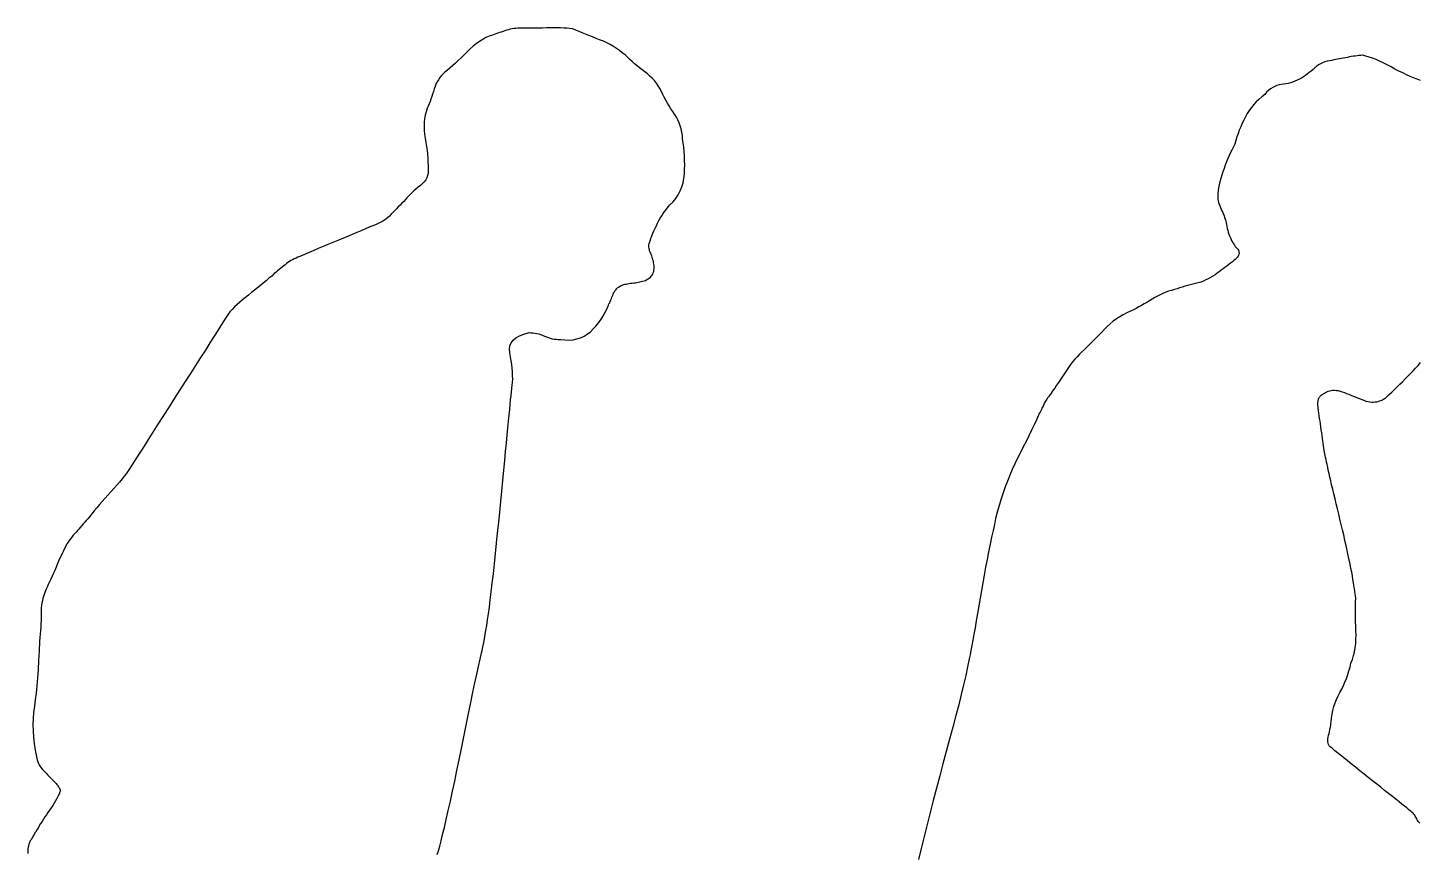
# Model space of a CAD drawing. Extents: x -1942 to 1846, y -642 to 982.
# Drawn here: x -1847 to -681, y 266 to 958 of the extents above; entities that cross this region are included whole.
import ezdxf

# ---------------------------------------------------------------- set-up
doc = ezdxf.new("R2010")
doc.units = 0
doc.header["$LTSCALE"] = 20
doc.layers.add('_____1', color=7, linetype='CONTINUOUS')

msp = doc.modelspace()

# ---------------------------------------------------------------- linework, layer by layer
at = {"layer": '_____1', "color": 0, "linetype": 'CONTINUOUS', "flags": 128}
for points in [[(-1504.2, 265.4), (-1503.3, 268.5), (-1502.2, 272.3), (-1501, 276.8), (-1499.7, 282), (-1498.2, 288), (-1496.7, 294.7), (-1495, 302.1), (-1493.2, 310.1), (-1491.4, 318.3), (-1489.6, 326.8), (-1487.8, 335.6), (-1485.9, 344.7), (-1483.9, 354.1), (-1482, 363.8), (-1479.9, 373.7), (-1478, 383.5), (-1476.1, 392.7), (-1474.3, 401.2), (-1472.7, 409.1), (-1471.1, 416.3), (-1469.7, 422.9), (-1468.3, 428.9), (-1467.1, 434.2), (-1467.1, 434.2), (-1467.1, 434.2), (-1466.7, 435.9), (-1466.2, 437.9), (-1465.7, 440.3), (-1465.2, 443), (-1464.6, 446.1), (-1464, 449.5), (-1463.4, 453.2), (-1462.7, 457.3), (-1462, 461.8), (-1461.3, 466.9), (-1460.5, 472.5), (-1459.8, 478.7), (-1459, 485.4), (-1458.1, 492.6), (-1457.2, 500.4), (-1456.3, 508.8), (-1455.4, 517.4), (-1454.5, 526), (-1453.6, 534.7), (-1452.7, 543.5), (-1451.9, 552.2), (-1451, 561), (-1450.1, 569.8), (-1449.3, 578.7), (-1448.5, 587.3), (-1447.7, 595.4), (-1447, 603), (-1446.3, 610.1), (-1445.7, 616.7), (-1445.1, 622.7), (-1444.5, 628.3), (-1444, 633.3), (-1443.5, 638), (-1443.1, 642.3), (-1442.7, 646.2), (-1442.3, 649.8), (-1441.9, 653), (-1441.6, 655.9), (-1441.3, 658.4), (-1441.1, 660.6), (-1441.1, 660.6), (-1441.1, 660.6), (-1441, 663.6), (-1441.1, 666.6), (-1441.2, 669.6), (-1441.4, 672.7), (-1441.8, 675.8), (-1442.2, 679), (-1442.8, 682.2), (-1443.4, 685.5), (-1443.7, 688.6), (-1443.4, 691.4), (-1442.4, 694), (-1440.7, 696.3), (-1438.4, 698.2), (-1435.4, 699.9), (-1431.7, 701.3), (-1427.3, 702.5), (-1427.3, 702.5), (-1427.3, 702.5), (-1425.7, 702.4), (-1424.1, 702.3), (-1422.4, 702.1), (-1420.8, 701.8), (-1419.2, 701.4), (-1417.6, 700.9), (-1415.9, 700.3), (-1414.3, 699.6), (-1412.7, 698.9), (-1411.1, 698.3), (-1409.5, 697.8), (-1407.8, 697.4), (-1406.1, 697.1), (-1404.4, 696.9), (-1402.8, 696.8), (-1401, 696.8), (-1401, 696.8), (-1401, 696.8), (-1397.3, 696.4), (-1393.7, 696.3), (-1390.3, 696.6), (-1387.1, 697.2), (-1384.1, 698.2), (-1381.2, 699.5), (-1378.5, 701.2), (-1375.9, 703.3), (-1373.5, 705.6), (-1371.3, 708), (-1369.2, 710.6), (-1367.2, 713.3), (-1365.4, 716.1), (-1363.7, 719.1), (-1362.2, 722.2), (-1360.8, 725.5), (-1360.8, 725.5), (-1360.8, 725.5), (-1360.3, 726.6), (-1359.7, 727.6), (-1359.2, 728.7), (-1358.8, 729.9), (-1358.3, 731), (-1357.8, 732.2), (-1357.3, 733.3), (-1356.9, 734.5), (-1356.4, 735.7), (-1355.8, 736.8), (-1355.2, 737.8), (-1354.4, 738.7), (-1353.6, 739.6), (-1352.8, 740.3), (-1351.8, 741), (-1350.7, 741.6), (-1350.7, 741.6), (-1350.7, 741.6), (-1349.9, 742), (-1349.1, 742.4), (-1348.1, 742.7), (-1347.1, 743), (-1346, 743.2), (-1344.8, 743.5), (-1343.6, 743.6), (-1342.2, 743.8), (-1340.9, 743.9), (-1339.5, 744.1), (-1338.2, 744.3), (-1337, 744.5), (-1335.7, 744.7), (-1334.5, 745), (-1333.3, 745.3), (-1332.1, 745.5), (-1332.1, 745.5), (-1332.1, 745.5), (-1330.8, 745.9), (-1329.6, 746.3), (-1328.5, 746.9), (-1327.4, 747.5), (-1326.5, 748.1), (-1325.6, 748.9), (-1324.9, 749.7), (-1324.2, 750.7), (-1323.6, 751.6), (-1323.2, 752.7), (-1322.8, 753.8), (-1322.6, 754.9), (-1322.4, 756.1), (-1322.4, 757.3), (-1322.5, 758.6), (-1322.7, 759.9), (-1322.7, 759.9), (-1322.7, 759.9), (-1322.9, 761.1), (-1323.1, 762.3), (-1323.4, 763.5), (-1323.7, 764.7), (-1324, 765.8), (-1324.4, 766.9), (-1324.9, 767.9), (-1325.3, 769), (-1325.8, 770), (-1326.2, 771), (-1326.4, 772), (-1326.7, 773), (-1326.8, 774), (-1326.8, 775.1), (-1326.8, 776.1), (-1326.6, 777.2), (-1326.6, 777.2), (-1326.6, 777.2), (-1325.9, 779.3), (-1325.2, 781.4), (-1324.3, 783.5), (-1323.5, 785.7), (-1322.6, 787.8), (-1321.6, 790), (-1320.6, 792.1), (-1319.5, 794.3), (-1318.4, 796.4), (-1317.3, 798.4), (-1316.1, 800.4), (-1314.8, 802.4), (-1313.5, 804.2), (-1312.1, 806), (-1310.7, 807.8), (-1309.2, 809.5), (-1309.2, 809.5), (-1309.2, 809.5), (-1306.6, 812.2), (-1304.3, 815), (-1302.3, 818), (-1300.6, 821.2), (-1299.2, 824.5), (-1298.2, 828), (-1297.5, 831.6), (-1297.1, 835.4), (-1296.9, 839.2), (-1296.8, 843), (-1296.9, 846.8), (-1297, 850.5), (-1297.2, 854.1), (-1297.6, 857.8), (-1298, 861.3), (-1298.6, 864.9), (-1298.6, 864.9), (-1298.6, 864.9), (-1298.8, 867.7), (-1299.2, 870.4), (-1299.7, 873.1), (-1300.5, 875.7), (-1301.4, 878.2), (-1302.5, 880.7), (-1303.8, 883.1), (-1305.3, 885.4), (-1306.9, 887.7), (-1308.4, 890.1), (-1309.8, 892.4), (-1311.2, 894.8), (-1312.6, 897.2), (-1313.9, 899.7), (-1315.1, 902.1), (-1316.3, 904.6), (-1316.3, 904.6), (-1316.3, 904.6), (-1317.6, 907), (-1319, 909.3), (-1320.6, 911.5), (-1322.2, 913.6), (-1324, 915.6), (-1326, 917.4), (-1328, 919.2), (-1330.2, 920.9), (-1332.4, 922.6), (-1334.6, 924.3), (-1336.8, 926), (-1338.9, 927.7), (-1340.9, 929.5), (-1342.9, 931.4), (-1344.9, 933.2), (-1346.8, 935.1), (-1346.8, 935.1), (-1346.8, 935.1), (-1349.1, 937), (-1351.4, 938.9), (-1353.9, 940.6), (-1356.5, 942.3), (-1359.2, 943.8), (-1362.1, 945.2), (-1365, 946.6), (-1368.1, 947.8), (-1371.1, 949), (-1374.1, 950.2), (-1377.1, 951.3), (-1379.9, 952.5), (-1382.7, 953.6), (-1385.4, 954.7), (-1388.1, 955.9), (-1390.7, 957), (-1390.7, 957), (-1391.1, 957.1), (-1391.1, 957.1), (-1391.1, 957.1), (-1391.1, 957.1), (-1393.4, 957.3), (-1395.7, 957.5), (-1398.2, 957.6), (-1400.8, 957.7), (-1403.6, 957.8), (-1406.5, 957.8), (-1409.5, 957.8), (-1412.7, 957.7), (-1415.9, 957.6), (-1418.9, 957.6), (-1421.7, 957.5), (-1424.5, 957.5), (-1427, 957.5), (-1429.4, 957.5), (-1431.6, 957.5), (-1433.7, 957.6), (-1433.7, 957.6), (-1433.7, 957.6), (-1435.3, 957.6), (-1436.9, 957.5), (-1438.4, 957.4), (-1440, 957.2), (-1441.5, 957), (-1443, 956.6), (-1444.5, 956.2), (-1446.1, 955.8), (-1447.6, 955.3), (-1449.1, 954.8), (-1450.6, 954.3), (-1452.1, 953.8), (-1453.5, 953.3), (-1455, 952.8), (-1456.5, 952.3), (-1458, 951.8), (-1458, 951.8), (-1458, 951.8), (-1460.7, 950.8), (-1463.4, 949.6), (-1466.1, 948.1), (-1468.7, 946.5), (-1471.4, 944.6), (-1474, 942.5), (-1476.6, 940.2), (-1479.2, 937.7), (-1481.7, 935.2), (-1484.2, 932.7), (-1486.6, 930.4), (-1489, 928.3), (-1491.3, 926.2), (-1493.5, 924.3), (-1495.7, 922.4), (-1497.8, 920.7), (-1497.8, 920.7), (-1497.8, 920.7), (-1499.4, 919.3), (-1500.8, 917.8), (-1502.1, 916.1), (-1503.3, 914.4), (-1504.4, 912.6), (-1505.3, 910.7), (-1506.1, 908.7), (-1506.8, 906.6), (-1507.4, 904.4), (-1508.1, 902.3), (-1508.8, 900.3), (-1509.5, 898.2), (-1510.3, 896.2), (-1511, 894.2), (-1511.8, 892.3), (-1512.7, 890.4), (-1512.7, 890.4), (-1512.7, 890.4), (-1513.6, 887.6), (-1514.3, 884.7), (-1514.8, 881.7), (-1515.1, 878.7), (-1515.2, 875.5), (-1515.1, 872.2), (-1514.8, 868.8), (-1514.3, 865.4), (-1513.7, 861.9), (-1513.2, 858.5), (-1512.8, 855.1), (-1512.5, 851.9), (-1512.2, 848.7), (-1512, 845.6), (-1511.9, 842.5), (-1511.9, 839.5), (-1511.9, 839.5), (-1511.9, 839.5), (-1511.7, 837.6), (-1511.9, 835.8), (-1512.3, 834), (-1513, 832.3), (-1513.9, 830.6), (-1515.2, 828.9), (-1516.7, 827.3), (-1518.4, 825.8), (-1520.3, 824.3), (-1522.1, 822.8), (-1523.8, 821.3), (-1525.3, 819.8), (-1526.8, 818.3), (-1528.2, 816.8), (-1529.6, 815.4), (-1530.8, 813.9), (-1530.8, 813.9), (-1530.8, 813.9), (-1532.3, 812.4), (-1533.9, 810.9), (-1535.4, 809.4), (-1536.9, 807.9), (-1538.4, 806.3), (-1539.9, 804.8), (-1541.3, 803.3), (-1542.8, 801.7), (-1544.3, 800.2), (-1545.8, 798.8), (-1547.4, 797.5), (-1549, 796.4), (-1550.7, 795.3), (-1552.5, 794.4), (-1554.2, 793.6), (-1556.1, 792.9), (-1556.1, 792.9), (-1556.1, 792.9), (-1559.8, 791.3), (-1563.7, 789.7), (-1567.5, 788.1), (-1571.5, 786.4), (-1575.4, 784.7), (-1579.4, 783.1), (-1583.5, 781.4), (-1587.6, 779.7), (-1591.7, 777.9), (-1595.8, 776.2), (-1599.9, 774.6), (-1603.9, 772.9), (-1607.8, 771.2), (-1611.7, 769.6), (-1615.6, 767.9), (-1619.5, 766.3), (-1619.5, 766.3), (-1619.5, 766.3), (-1621.1, 765.7), (-1622.6, 765), (-1624.1, 764.4), (-1625.5, 763.6), (-1626.9, 762.9), (-1628.2, 762), (-1629.4, 761.2), (-1630.5, 760.3), (-1631.7, 759.4), (-1632.9, 758.4), (-1634.1, 757.4), (-1635.4, 756.4), (-1636.7, 755.3), (-1638, 754.2), (-1639.4, 753), (-1640.8, 751.9), (-1640.8, 751.9), (-1640.8, 751.9), (-1643, 749.9), (-1645.3, 748), (-1647.6, 746), (-1650, 744), (-1652.4, 742), (-1654.9, 740), (-1657.4, 738), (-1660, 736), (-1662.5, 734), (-1665, 732), (-1667.4, 730), (-1669.7, 728), (-1671.9, 726), (-1674.1, 724), (-1676.2, 722), (-1678.2, 720), (-1678.2, 720), (-1678.2, 720), (-1679.5, 718), (-1681.1, 715.4), (-1683.1, 712.3), (-1685.5, 708.5), (-1688.2, 704.2), (-1691.3, 699.4), (-1694.8, 693.9), (-1698.6, 687.9), (-1702.7, 681.6), (-1706.9, 675.1), (-1711.1, 668.4), (-1715.5, 661.6), (-1719.9, 654.7), (-1724.4, 647.6), (-1729, 640.3), (-1733.7, 633), (-1738.3, 625.8), (-1742.5, 619.1), (-1746.5, 613), (-1750, 607.4), (-1753.3, 602.3), (-1756.2, 597.7), (-1758.7, 593.7), (-1761, 590.2), (-1761, 590.2), (-1761, 590.2), (-1762.7, 587.7), (-1764.5, 585.1), (-1766.4, 582.5), (-1768.4, 579.9), (-1770.5, 577.3), (-1772.8, 574.6), (-1775.2, 571.9), (-1777.7, 569.1), (-1780.2, 566.4), (-1782.6, 563.7), (-1785, 561), (-1787.3, 558.4), (-1789.5, 555.8), (-1791.7, 553.2), (-1793.8, 550.7), (-1795.8, 548.2), (-1795.8, 548.2), (-1795.8, 548.2), (-1797.1, 546.6), (-1798.4, 545.1), (-1799.7, 543.6), (-1800.9, 542.2), (-1802.1, 540.8), (-1803.4, 539.4), (-1804.6, 538), (-1805.8, 536.7), (-1807, 535.4), (-1808.1, 534.1), (-1809.3, 532.7), (-1810.4, 531.3), (-1811.5, 529.9), (-1812.6, 528.5), (-1813.6, 527), (-1814.6, 525.5), (-1814.6, 525.5), (-1814.6, 525.5), (-1815.6, 523.7), (-1816.6, 521.7), (-1817.6, 519.6), (-1818.7, 517.4), (-1819.8, 514.9), (-1821, 512.4), (-1822.2, 509.7), (-1823.4, 506.8), (-1824.6, 503.9), (-1825.8, 501.1), (-1827, 498.5), (-1828.1, 496), (-1829.2, 493.7), (-1830.2, 491.5), (-1831.2, 489.4), (-1832.1, 487.5), (-1832.1, 487.5), (-1832.1, 487.5), (-1833.2, 484.9), (-1834.1, 482.3), (-1834.8, 479.7), (-1835.4, 477), (-1835.9, 474.4), (-1836.2, 471.8), (-1836.3, 469.2), (-1836.3, 466.6), (-1836.3, 463.9), (-1836.3, 461.2), (-1836.4, 458.5), (-1836.5, 455.7), (-1836.7, 452.8), (-1837, 449.9), (-1837.3, 447), (-1837.7, 444), (-1837.7, 444), (-1837.7, 444), (-1838, 435.7), (-1838.4, 427.8), (-1838.8, 420.3), (-1839.3, 413.3), (-1839.9, 406.7), (-1840.5, 400.5), (-1841.2, 394.8), (-1841.9, 389.5), (-1842.5, 384.3), (-1842.9, 379.2), (-1843.1, 374), (-1843, 368.8), (-1842.7, 363.5), (-1842.1, 358.2), (-1841.3, 352.8), (-1840.2, 347.4), (-1840.2, 347.4), (-1840.2, 347.4), (-1839.9, 346), (-1839.6, 344.5), (-1839.1, 343.1), (-1838.5, 341.7), (-1837.8, 340.4), (-1837, 339.1), (-1836.1, 337.9), (-1835, 336.6), (-1833.9, 335.5), (-1832.9, 334.3), (-1831.8, 333.1), (-1830.7, 331.9), (-1829.6, 330.8), (-1828.4, 329.6), (-1827.3, 328.5), (-1826.2, 327.4), (-1826.2, 327.4), (-1826.2, 327.4), (-1825.7, 326.9), (-1825.3, 326.4), (-1824.8, 325.8), (-1824.2, 325.3), (-1823.7, 324.7), (-1823.2, 324.1), (-1822.6, 323.4), (-1822.1, 322.8), (-1821.6, 322.1), (-1821.1, 321.5), (-1820.8, 320.9), (-1820.6, 320.2), (-1820.4, 319.6), (-1820.3, 319), (-1820.4, 318.3), (-1820.5, 317.7), (-1820.5, 317.7), (-1820.5, 317.7), (-1821.2, 315.9), (-1822.1, 314), (-1823.1, 312.2), (-1824.1, 310.3), (-1825.2, 308.4), (-1826.4, 306.5), (-1827.7, 304.5), (-1829.1, 302.6), (-1830.5, 300.6), (-1831.8, 298.7), (-1833.1, 296.8), (-1834.3, 294.9), (-1835.5, 293), (-1836.7, 291.2), (-1837.8, 289.3), (-1838.8, 287.5), (-1838.8, 287.5), (-1838.8, 287.5), (-1839.7, 286.1), (-1840.5, 284.7), (-1841.4, 283.4), (-1842.1, 282.1), (-1842.9, 280.9), (-1843.6, 279.7), (-1844.3, 278.5), (-1845, 277.4), (-1845.6, 276.4), (-1846.1, 275.2), (-1846.5, 274), (-1846.8, 272.8), (-1847.1, 271.5), (-1847.3, 270.1), (-1847.3, 268.7), (-1847.3, 267.3), (-1847.3, 267.3), (-1847.3, 267.3), (-1847.4, 266.3)], [(-680.1, 913.6), (-682.9, 914.7), (-685.9, 915.9), (-688.9, 917.1), (-691.9, 918.5), (-695, 920), (-698.2, 921.6), (-701.5, 923.3), (-704.8, 925.1), (-708.1, 926.8), (-711.3, 928.4), (-714.4, 929.9), (-717.4, 931.2), (-720.3, 932.3), (-723.1, 933.3), (-725.8, 934.2), (-728.4, 934.8), (-728.4, 934.8), (-728.6, 934.9), (-728.6, 934.9), (-728.6, 934.9), (-728.6, 934.9), (-730.1, 934.7), (-731.7, 934.6), (-733.2, 934.4), (-734.8, 934.2), (-736.4, 934), (-738.1, 933.7), (-739.7, 933.4), (-741.4, 933.1), (-743.1, 932.8), (-744.8, 932.4), (-746.4, 932.1), (-748, 931.8), (-749.7, 931.5), (-751.2, 931.2), (-752.8, 930.9), (-754.3, 930.6), (-754.3, 930.6), (-754.3, 930.6), (-756.4, 930.3), (-758.4, 929.9), (-760.3, 929.3), (-762.2, 928.6), (-763.9, 927.7), (-765.6, 926.7), (-767.2, 925.5), (-768.7, 924.3), (-770.2, 922.9), (-771.7, 921.6), (-773.3, 920.4), (-774.8, 919.2), (-776.4, 918), (-778.1, 916.9), (-779.8, 915.8), (-781.5, 914.8), (-781.5, 914.8), (-781.5, 914.8), (-783.4, 913.9), (-785.4, 913.1), (-787.3, 912.4), (-789.2, 911.8), (-791.1, 911.3), (-793, 910.9), (-794.9, 910.6), (-796.8, 910.3), (-798.7, 910), (-800.5, 909.5), (-802.3, 908.8), (-804, 907.9), (-805.8, 906.7), (-807.4, 905.3), (-809.1, 903.8), (-810.7, 902), (-810.7, 902), (-810.7, 902), (-813.2, 900), (-815.5, 897.9), (-817.8, 895.7), (-819.8, 893.5), (-821.8, 891.1), (-823.6, 888.6), (-825.3, 886), (-826.8, 883.4), (-828.2, 880.6), (-829.6, 877.9), (-830.8, 875), (-832, 872.2), (-833, 869.3), (-834, 866.4), (-834.9, 863.4), (-835.7, 860.4), (-835.7, 860.4), (-835.7, 860.4), (-836.9, 858.2), (-838.1, 855.8), (-839.3, 853.4), (-840.5, 850.9), (-841.6, 848.3), (-842.7, 845.6), (-843.8, 842.8), (-844.8, 839.9), (-845.8, 837.1), (-846.7, 834.3), (-847.5, 831.5), (-848.2, 828.9), (-848.8, 826.2), (-849.3, 823.7), (-849.7, 821.2), (-850, 818.8), (-850, 818.8), (-850, 818.8), (-850.1, 817.3), (-850, 815.8), (-849.9, 814.4), (-849.6, 812.9), (-849.3, 811.5), (-848.9, 810.1), (-848.4, 808.7), (-847.7, 807.3), (-847.1, 805.9), (-846.5, 804.5), (-845.9, 803.1), (-845.3, 801.8), (-844.8, 800.4), (-844.3, 799), (-843.8, 797.6), (-843.4, 796.2), (-843.4, 796.2), (-843.4, 796.2), (-843.1, 794.6), (-842.8, 793), (-842.5, 791.4), (-842.1, 789.8), (-841.7, 788.2), (-841.2, 786.6), (-840.7, 785), (-840.1, 783.5), (-839.5, 781.9), (-838.8, 780.5), (-838.2, 779.2), (-837.5, 777.9), (-836.8, 776.8), (-836.1, 775.7), (-835.4, 774.7), (-834.6, 773.9), (-833.9, 773), (-833.3, 772.3), (-832.8, 771.5), (-832.5, 770.7), (-832.3, 770), (-832.2, 769.3), (-832.2, 768.6), (-832.3, 768), (-832.6, 767.3), (-833, 766.5), (-833.6, 765.7), (-834.4, 764.9), (-835.4, 763.9), (-836.5, 762.9), (-837.8, 761.8), (-839.3, 760.7), (-840.8, 759.5), (-842.4, 758.3), (-844, 757.1), (-845.6, 755.9), (-847.2, 754.7), (-848.9, 753.5), (-850.6, 752.2), (-852.3, 751), (-852.3, 751), (-852.3, 751), (-854.1, 749.7), (-856, 748.6), (-858, 747.5), (-860, 746.6), (-862.1, 745.7), (-864.2, 744.9), (-866.4, 744.3), (-868.7, 743.7), (-870.9, 743.1), (-873.2, 742.6), (-875.4, 742), (-877.6, 741.4), (-879.8, 740.7), (-882, 740), (-884.2, 739.3), (-886.3, 738.6), (-886.3, 738.6), (-886.3, 738.6), (-888.8, 737.9), (-891.2, 737.1), (-893.6, 736.3), (-896, 735.3), (-898.3, 734.2), (-900.6, 733.1), (-902.9, 731.8), (-905.1, 730.5), (-907.2, 729.1), (-909.4, 727.8), (-911.7, 726.5), (-913.9, 725.2), (-916.2, 724), (-918.5, 722.8), (-920.8, 721.6), (-923.1, 720.4), (-923.1, 720.4), (-923.1, 720.4), (-926.2, 719), (-929.2, 717.5), (-932.1, 715.8), (-934.9, 714), (-937.6, 712), (-940.1, 709.9), (-942.6, 707.7), (-944.9, 705.4), (-947.2, 703), (-949.5, 700.6), (-951.9, 698.2), (-954.3, 695.8), (-956.7, 693.3), (-959.2, 690.9), (-961.7, 688.5), (-964.2, 686), (-964.2, 686), (-964.2, 686), (-966.1, 684.2), (-968, 682.3), (-969.9, 680.2), (-971.7, 678.1), (-973.5, 675.8), (-975.2, 673.4), (-976.9, 670.9), (-978.6, 668.3), (-980.3, 665.7), (-981.9, 663.2), (-983.5, 660.7), (-985.1, 658.4), (-986.6, 656.1), (-988.2, 653.9), (-989.7, 651.8), (-991.2, 649.7), (-991.2, 649.7), (-991.2, 649.7), (-992, 648.7), (-992.7, 647.8), (-993.3, 646.8), (-993.9, 645.9), (-994.4, 645), (-994.9, 644.2), (-995.4, 643.4), (-995.7, 642.6), (-996.1, 641.8), (-996.5, 640.9), (-997, 640), (-997.4, 639.1), (-997.9, 638.1), (-998.4, 637), (-999, 635.9), (-999.6, 634.8), (-999.6, 634.8), (-999.6, 634.8), (-1001.7, 630.1), (-1003.9, 625.4), (-1006.2, 620.8), (-1008.4, 616.1), (-1010.7, 611.4), (-1013.1, 606.7), (-1015.4, 602), (-1017.8, 597.3), (-1020.1, 592.6), (-1022.3, 587.8), (-1024.4, 583), (-1026.4, 578.2), (-1028.2, 573.3), (-1030, 568.4), (-1031.6, 563.4), (-1033.1, 558.5), (-1033.1, 558.5), (-1033.1, 558.5), (-1034.1, 554.9), (-1035.1, 551), (-1036.2, 546.7), (-1037.3, 541.9), (-1038.4, 536.8), (-1039.6, 531.2), (-1040.8, 525.3), (-1042.1, 518.9), (-1043.4, 512.4), (-1044.6, 505.9), (-1045.8, 499.4), (-1047, 492.9), (-1048.1, 486.5), (-1049.3, 480), (-1050.4, 473.6), (-1051.4, 467.2), (-1052.5, 461.1), (-1053.4, 455.3), (-1054.4, 449.9), (-1055.3, 445), (-1056.1, 440.5), (-1056.9, 436.3), (-1057.6, 432.6), (-1058.3, 429.3), (-1058.3, 429.3), (-1058.3, 429.3), (-1059.7, 422.6), (-1061.3, 415.3), (-1063.1, 407.6), (-1065, 399.4), (-1067.2, 390.8), (-1069.5, 381.7), (-1072.1, 372), (-1074.8, 362), (-1077.6, 351.6), (-1080.4, 341.4), (-1083.1, 331.1), (-1085.8, 320.9), (-1088.5, 310.7), (-1091.1, 300.5), (-1093.7, 290.4), (-1096.2, 280.3), (-1098.7, 270.4), (-1100.9, 261.1)], [(-680.7, 291.5), (-681.5, 292.3), (-682.1, 293.1), (-682.7, 293.9), (-683.2, 294.8), (-683.6, 295.7), (-684, 296.6), (-684.5, 297.5), (-685, 298.3), (-685.6, 299.1), (-686.3, 299.9), (-687.1, 300.6), (-687.9, 301.4), (-688.8, 302), (-688.8, 302), (-688.8, 302), (-690.1, 303.1), (-691.7, 304.4), (-693.6, 305.9), (-695.7, 307.6), (-698.1, 309.5), (-700.8, 311.6), (-703.7, 313.9), (-706.9, 316.4), (-710.2, 319), (-713.5, 321.7), (-717, 324.4), (-720.4, 327.1), (-723.9, 329.9), (-727.4, 332.7), (-731, 335.5), (-734.6, 338.4), (-738.1, 341.2), (-741.4, 343.8), (-744.4, 346.3), (-747.2, 348.5), (-749.7, 350.5), (-752, 352.3), (-754, 354), (-755.8, 355.4), (-755.8, 355.4), (-755.8, 355.4), (-756.6, 356.4), (-757.1, 357.4), (-757.6, 358.5), (-757.8, 359.7), (-757.9, 361), (-757.8, 362.3), (-757.6, 363.7), (-757.2, 365.2), (-756.8, 366.8), (-756.4, 368.2), (-756.1, 369.7), (-755.8, 371.1), (-755.6, 372.4), (-755.4, 373.8), (-755.2, 375), (-755.1, 376.3), (-755.1, 376.3), (-755.1, 376.3), (-754.8, 379.6), (-754.2, 382.9), (-753.5, 386.1), (-752.7, 389.2), (-751.6, 392.3), (-750.5, 395.3), (-749.1, 398.2), (-747.6, 401.1), (-746.1, 403.9), (-744.7, 406.9), (-743.4, 409.8), (-742.2, 412.9), (-741.1, 416), (-740.1, 419.1), (-739.2, 422.3), (-738.4, 425.6), (-738.4, 425.6), (-738.4, 425.6), (-737.2, 428.7), (-736.3, 431.9), (-735.5, 435.2), (-734.9, 438.6), (-734.4, 442), (-734.2, 445.6), (-734.1, 449.2), (-734.2, 452.9), (-734.4, 456.6), (-734.5, 460.2), (-734.6, 463.8), (-734.6, 467.2), (-734.6, 470.6), (-734.6, 473.8), (-734.5, 477), (-734.4, 480.1), (-734.4, 480.1), (-734.4, 480.1), (-734.6, 481.9), (-734.8, 483.8), (-735.1, 485.9), (-735.5, 488.1), (-735.9, 490.5), (-736.3, 493.1), (-736.7, 495.8), (-737.2, 498.7), (-737.8, 501.8), (-738.4, 505), (-739.1, 508.5), (-739.8, 512.1), (-740.7, 515.9), (-741.5, 519.9), (-742.5, 524.1), (-743.5, 528.5), (-744.5, 533), (-745.5, 537.4), (-746.6, 541.8), (-747.6, 546.2), (-748.6, 550.5), (-749.7, 554.8), (-750.7, 559.1), (-751.7, 563.3), (-752.7, 567.4), (-753.7, 571.3), (-754.6, 574.9), (-755.4, 578.3), (-756.1, 581.5), (-756.8, 584.5), (-757.4, 587.2), (-757.9, 589.7), (-758.4, 591.9), (-758.9, 594.1), (-759.3, 596.1), (-759.7, 597.9), (-760, 599.6), (-760.3, 601.1), (-760.5, 602.5), (-760.8, 603.7), (-760.8, 603.7), (-760.8, 603.7), (-761, 605.6), (-761.3, 607.6), (-761.6, 609.6), (-761.9, 611.8), (-762.2, 614), (-762.6, 616.3), (-762.9, 618.6), (-763.3, 621.1), (-763.6, 623.5), (-764, 626), (-764.3, 628.3), (-764.7, 630.6), (-765, 632.9), (-765.3, 635.1), (-765.6, 637.2), (-765.9, 639.3), (-765.9, 639.3), (-765.9, 639.3), (-765.9, 640), (-766, 640.6), (-766.1, 641.3), (-766.1, 641.9), (-766.1, 642.6), (-766.1, 643.2), (-766.1, 643.9), (-766.1, 644.5), (-766, 645.2), (-765.9, 645.8), (-765.7, 646.4), (-765.5, 647), (-765.3, 647.6), (-765, 648.1), (-764.6, 648.7), (-764.2, 649.2), (-764.2, 649.2), (-764.2, 649.2), (-763.4, 650), (-762.6, 650.7), (-761.7, 651.3), (-760.7, 651.9), (-759.7, 652.4), (-758.6, 652.9), (-757.4, 653.4), (-756.2, 653.8), (-754.9, 654), (-753.5, 654.2), (-752.1, 654.2), (-750.6, 654.1), (-749.1, 653.9), (-747.4, 653.5), (-745.7, 653), (-743.9, 652.3), (-742.1, 651.6), (-740.3, 650.9), (-738.5, 650.2), (-736.6, 649.4), (-734.8, 648.7), (-733, 648), (-731.2, 647.2), (-729.3, 646.5), (-727.5, 645.8), (-725.8, 645.2), (-724.1, 644.8), (-722.5, 644.5), (-721, 644.3), (-719.5, 644.3), (-718.1, 644.4), (-716.8, 644.6), (-715.6, 644.9), (-714.4, 645.3), (-713.2, 645.7), (-712.1, 646.1), (-711.1, 646.7), (-710.2, 647.2), (-709.3, 647.9), (-708.5, 648.5), (-708.5, 648.5), (-708.5, 648.5), (-706.3, 650.6), (-704.1, 652.7), (-701.9, 654.9), (-699.7, 657), (-697.5, 659.2), (-695.2, 661.4), (-693, 663.7), (-690.7, 666), (-688.5, 668.3), (-686.3, 670.5), (-684.2, 672.8), (-682.2, 675.1), (-680.2, 677.4)]]:
    msp.add_lwpolyline(points, dxfattribs=at)

doc.saveas('drawing.dxf')
